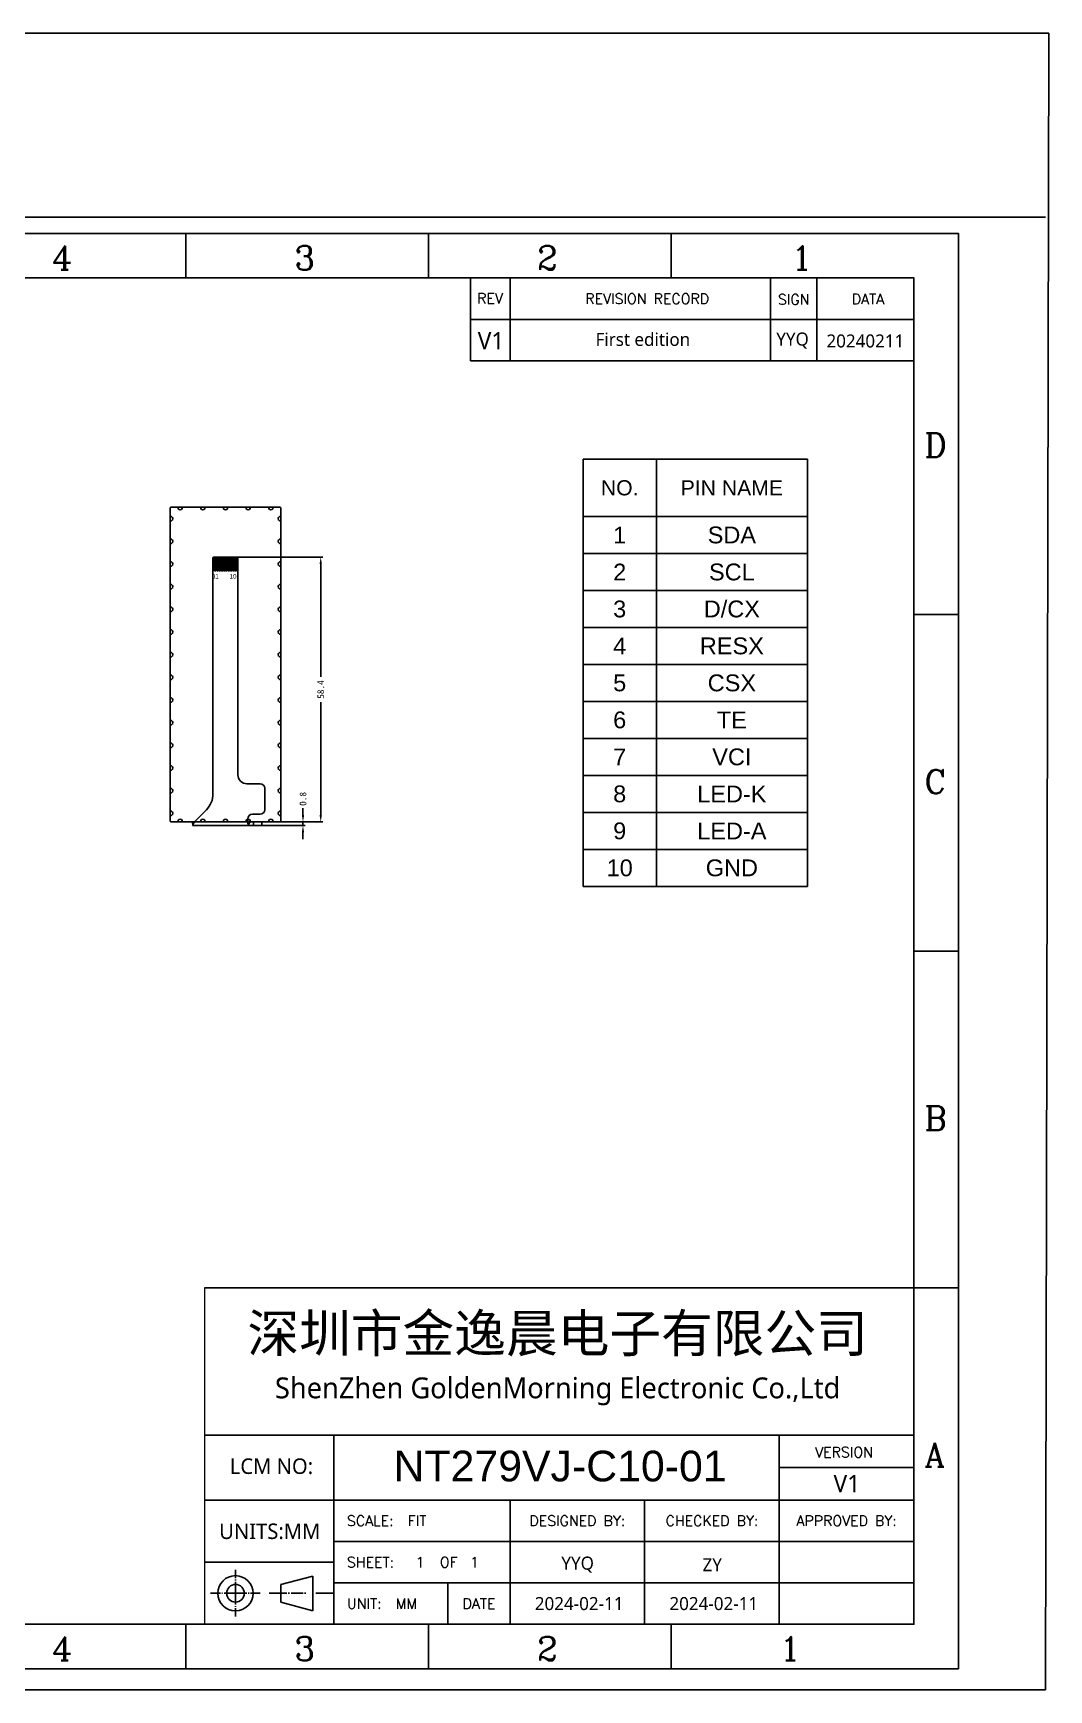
# Model space of a CAD drawing. Header units: millimetres. Extents: x 818 to 1306, y 1648 to 2013.
# Drawn here: x 1082.4 to 1306.4, y 1647.6 to 2013 of the extents above; entities that cross this region are included whole.
import ezdxf
from ezdxf.enums import TextEntityAlignment as Align

# ---------------------------------------------------------------- set-up
doc = ezdxf.new("R2010")
doc.units = ezdxf.units.MM
for name, color, linetype in [('1-标准图框', 40, 'Continuous'), ('5-PIN文字', 7, 'Continuous'), ('BL', 7, 'Continuous'), ('FPC', 30, 'Continuous')]:
    doc.layers.add(name, color=color, linetype=linetype)
doc.styles.add('PIN文字1', font='', dxfattribs={"height": 4})
doc.styles.add('ROMANC', font='romanc.shx', dxfattribs={"bigfont": 'gbcbig.shx'})
doc.styles.add('ROMANS', font='romans.shx', dxfattribs={"width": 0.8})
doc.styles.get("Standard").update_dxf_attribs({"font": 'arial.ttf'})
doc.styles.add('仿宋', font='')
doc.styles.add('宋体', font='')
doc.styles.get('PIN文字1').set_extended_font_data('Microsoft YaHei')
doc.styles.get('仿宋').set_extended_font_data('仿宋_GB2312')
doc.styles.get('宋体').set_extended_font_data('Microsoft YaHei')
doc.dimstyles.new('_A1.5-无公差2', dxfattribs={"dimtxt": 1.5, "dimasz": 1.5, "dimexe": 0.5, "dimexo": 0.1, "dimgap": 0.5, "dimtad": 0, "dimdsep": 46, "dimtxsty": '仿宋', "dimcen": 1.5, "dimclrd": 7, "dimclre": 7, "dimclrt": 7, "dimadec": 0, "dimazin": 2, "dimtp": 0.05, "dimtm": 0.05, "dimtfac": 0.6, "dimtmove": 0, "dimatfit": 3, "dimfxl": 1, "dimtolj": 1, "dimarcsym": 0})

# ---------------------------------------------------------------- blocks, each defined once
blk = doc.blocks.new('*T234')
at = {"color": 0, "linetype": 'ByBlock', "lineweight": -2, "transparency": 16777216}
for p, q in [((0, 0), (49.47, 0)), ((0, 0), (0, -94.25)), ((16.17, 0), (16.17, -94.25)), ((49.47, 0), (49.47, -94.25)), ((0, -12.66), (49.47, -12.66)), ((0, -20.82), (49.47, -20.82)), ((0, -28.98), (49.47, -28.98)), ((0, -37.14), (49.47, -37.14)), ((0, -45.29), (49.47, -45.29)), ((0, -53.45), (49.47, -53.45)), ((0, -61.61), (49.47, -61.61)), ((0, -69.77), (49.47, -69.77)), ((0, -77.93), (49.47, -77.93)), ((0, -86.09), (49.47, -86.09)), ((0, -94.25), (49.47, -94.25))]:
    blk.add_line(p, q, dxfattribs=at)
at = {"color": 0, "transparency": 16777216, "attachment_point": 5}
for s, insert, char_height, width in [('NO.', (8.08, -6.33), 3.341, 13.5395), ('PIN NAME', (32.82, -6.33), 3.341, 30.6737), ('1', (8.08, -16.74), 3.71, 13.5395), ('SDA', (32.82, -16.74), 3.713, 30.6737), ('2', (8.08, -24.9), 3.71, 13.5395), ('SCL', (32.82, -24.9), 3.713, 30.6737), ('3', (8.08, -33.06), 3.71, 13.5395), ('D/CX', (32.82, -33.06), 3.713, 30.6737), ('4', (8.08, -41.21), 3.71, 13.5395), ('RESX', (32.82, -41.21), 3.713, 30.6737), ('5', (8.08, -49.37), 3.71, 13.5395), ('CSX', (32.82, -49.37), 3.713, 30.6737), ('6', (8.08, -57.53), 3.71, 13.5395), ('TE', (32.82, -57.53), 3.713, 30.6737), ('7', (8.08, -65.69), 3.71, 13.5395), ('VCI', (32.82, -65.69), 3.713, 30.6737), ('8', (8.08, -73.85), 3.71, 13.5395), ('LED-K', (32.82, -73.85), 3.713, 30.6737), ('9', (8.08, -82.01), 3.71, 13.5395), ('LED-A', (32.82, -82.01), 3.713, 30.6737), ('10', (8.08, -90.17), 3.713, 13.5395), ('GND', (32.82, -90.17), 3.713, 30.6737)]:
    blk.add_mtext(s, dxfattribs=dict(at, insert=insert, char_height=char_height, width=width))
blk = doc.blocks.new('*U258')
at = {"linetype": 'Continuous'}
blk.add_arc((-0.2, 0), 0.5, 258.463, 101.537, dxfattribs=at)
blk = doc.blocks.new('*U259')
at = {"linetype": 'Continuous'}
blk.add_arc((-0.2, 0), 0.5, 258.463, 101.537, dxfattribs=at)
blk = doc.blocks.new('*D275')
at = {"color": 7, "lineweight": -2, "transparency": 16777216}
for p, q in [((1141.92, 1840.56), (1141.92, 1842.06)), ((1129.14, 1838.26), (1142.42, 1838.26)), ((1132.16, 1839.06), (1142.42, 1839.06)), ((1141.92, 1838.26), (1141.92, 1839.06)), ((1141.92, 1836.76), (1141.92, 1835.26))]:
    blk.add_line(p, q, dxfattribs=at)
at = {"color": 7, "transparency": 16777216}
for points in [[(1141.67, 1840.56), (1142.17, 1840.56), (1141.92, 1839.06)], [(1141.67, 1836.76), (1142.17, 1836.76), (1141.92, 1838.26)]]:
    blk.add_solid(points, dxfattribs=at)
at = {"layer": 'Defpoints', "color": 0, "transparency": 16777216}
for p in [(1129.04, 1838.26), (1132.06, 1839.06), (1141.92, 1839.06)]:
    blk.add_point(p, dxfattribs=at)
at = {"color": 7, "transparency": 16777216, "insert": (1141.92, 1844.13), "char_height": 1.5, "attachment_point": 5, "rotation": 90, "style": '仿宋'}
blk.add_mtext('\\A1;0.8', dxfattribs=at)
blk = doc.blocks.new('*D276')
at = {"color": 7, "lineweight": -2, "transparency": 16777216}
for p, q in [((1126.82, 1897.46), (1146.33, 1897.46)), ((1145.83, 1895.96), (1145.83, 1871.08)), ((1145.83, 1840.56), (1145.83, 1865.44)), ((1135.42, 1839.06), (1146.33, 1839.06))]:
    blk.add_line(p, q, dxfattribs=at)
at = {"color": 7, "transparency": 16777216}
for points in [[(1145.58, 1895.96), (1146.08, 1895.96), (1145.83, 1897.46)], [(1145.58, 1840.56), (1146.08, 1840.56), (1145.83, 1839.06)]]:
    blk.add_solid(points, dxfattribs=at)
at = {"layer": 'Defpoints', "color": 0, "transparency": 16777216}
for p in [(1126.72, 1897.46), (1145.83, 1897.46), (1135.32, 1839.06)]:
    blk.add_point(p, dxfattribs=at)
at = {"color": 7, "transparency": 16777216, "insert": (1145.83, 1868.26), "char_height": 1.5, "attachment_point": 5, "rotation": 90, "style": '仿宋'}
blk.add_mtext('\\A1;58.4', dxfattribs=at)

msp = doc.modelspace()

# ---------------------------------------------------------------- linework, layer by layer
at = {"color": 6}
for p, q in [((1112.629, 1908.289), (1112.629, 1839.259)), ((1136.809, 1908.489), (1112.829, 1908.489)), ((1137.009, 1908.289), (1137.009, 1839.259)), ((1112.829, 1839.059), (1136.809, 1839.059)), ((1117.555, 1838.259), (1129.871, 1838.259)), ((1131.021, 1838.259), (1132.841, 1838.259))]:
    msp.add_line(p, q, dxfattribs=at)
at = {"color": 0, "ltscale": 5}
msp.add_line((1130.052, 1838.705), (1130.266, 1838.92), dxfattribs=at)
at = {"color": 32}
for p, q in [((1131.021, 1839.059), (1131.021, 1838.259)), ((1132.841, 1839.059), (1132.841, 1838.259)), ((1132.841, 1839.059), (1132.841, 1838.259))]:
    msp.add_line(p, q, dxfattribs=at)
at = {"color": 6}
for centre, start, end in [((1112.829, 1908.289), 90, 180), ((1136.809, 1908.289), 0, 90), ((1112.829, 1839.259), 180, 270), ((1136.809, 1839.259), 270, 0)]:
    msp.add_arc(centre, 0.2, start, end, dxfattribs=at)
at = {"ltscale": 5}
for centre, radius, start, end in [((1120.389, 1839.645), 3, 191.26058, 203.2829), ((1129.559, 1839.627), 1, 315, 325.38869)]:
    msp.add_arc(centre, radius, start, end, dxfattribs=at)
for centre, start, end in [((1130.759, 1838.919), 180, 207.41427), ((1130.759, 1837.998), 135, 164.90496)]:
    msp.add_arc(centre, 1, start, end)
at = {"layer": '1-标准图框', "color": 7}
for p, q in [((1116.109, 1959.046), (1116.109, 1968.845)), ((1169.627, 1959.046), (1169.627, 1968.845)), ((1223.145, 1959.046), (1223.145, 1968.845)), ((1286.461, 1884.797), (1276.662, 1884.797)), ((1286.461, 1810.551), (1276.662, 1810.551)), ((1276.658, 1736.304), (1120.179, 1736.307)), ((1276.658, 1736.304), (1286.457, 1736.304)), ((1120.179, 1703.8), (1120.179, 1703.8)), ((1276.662, 1703.8), (1120.179, 1703.8)), ((1116.109, 1652.261), (1116.109, 1662.06)), ((1169.627, 1652.261), (1169.627, 1662.06)), ((1223.145, 1652.261), (1223.145, 1662.06))]:
    msp.add_line(p, q, dxfattribs=at)
at = {"layer": '1-标准图框', "color": 7, "lineweight": -3}
for p, q in [((1187.583, 1959.046), (1187.583, 1940.773)), ((1276.662, 1949.91), (1178.841, 1949.91)), ((1276.662, 1940.773), (1178.841, 1940.773)), ((1276.662, 1940.773), (1178.841, 1940.773)), ((1148.754, 1662.06), (1148.754, 1689.469)), ((1187.583, 1689.469), (1187.583, 1662.06)), ((1217.276, 1689.469), (1217.276, 1662.06)), ((1276.662, 1680.333), (1148.754, 1680.333)), ((1148.754, 1675.765), (1120.179, 1675.765)), ((1127.026, 1672.216), (1127.026, 1674.058)), ((1127.026, 1671.743), (1127.026, 1671.925)), ((1127.026, 1668.912), (1127.026, 1671.414)), ((1137.056, 1670.851), (1144.078, 1672.683)), ((1137.056, 1670.851), (1137.056, 1666.974)), ((1144.078, 1672.683), (1144.078, 1665.033)), ((1276.662, 1671.197), (1148.754, 1671.197)), ((1173.879, 1662.06), (1173.879, 1671.197)), ((1123.723, 1668.912), (1121.545, 1668.912)), ((1124.196, 1668.912), (1124.014, 1668.912)), ((1127.026, 1668.912), (1124.524, 1668.912)), ((1127.026, 1668.912), (1129.528, 1668.912)), ((1127.026, 1668.912), (1127.026, 1666.411)), ((1129.856, 1668.912), (1130.039, 1668.912)), ((1130.33, 1668.912), (1132.508, 1668.912)), ((1134.486, 1668.912), (1138.337, 1668.912)), ((1137.056, 1666.974), (1144.078, 1665.033)), ((1138.66, 1668.912), (1138.974, 1668.912)), ((1139.322, 1668.912), (1141.971, 1668.912)), ((1142.284, 1668.912), (1142.528, 1668.912)), ((1144.72, 1668.912), (1148.638, 1668.912)), ((1127.026, 1666.082), (1127.026, 1665.9)), ((1127.026, 1665.609), (1127.026, 1663.798))]:
    msp.add_line(p, q, dxfattribs=at)
at = {"layer": '1-标准图框', "color": 7, "lineweight": 0, "ltscale": 5}
msp.add_line((1120.179, 1736.307), (1120.179, 1662.06), dxfattribs=at)
at = {"layer": '1-标准图框', "color": 7}
for points in [[(838.721, 1968.845), (1286.461, 1968.845), (1286.461, 1652.261), (838.721, 1652.261)], [(848.52, 1959.046), (1276.662, 1959.046), (1276.662, 1662.06), (848.52, 1662.06)]]:
    msp.add_lwpolyline(points, close=True, dxfattribs=at)
at = {"layer": '1-标准图框', "color": 7, "lineweight": -3}
for radius in [3.88, 1.938]:
    msp.add_circle((1127.026, 1668.912), radius, dxfattribs=at)
at = {"layer": '5-PIN文字'}
for p, q in [((1306.426, 2013.041), (819.946, 2013.041)), ((1306.426, 2013.041), (1305.653, 1647.601)), ((818.399, 1972.437), (1305.653, 1972.437)), ((1178.841, 1949.91), (1178.841, 1959.046)), ((1178.841, 1959.046), (1178.841, 1940.773)), ((1233.503, 1959.046), (1276.662, 1959.046)), ((1245.021, 1959.046), (1245.021, 1940.773)), ((1276.662, 1959.046), (1246.969, 1959.046)), ((1276.662, 1959.046), (1276.662, 1826.42)), ((1178.841, 1940.773), (1178.841, 1949.91)), ((1148.754, 1689.469), (1148.754, 1703.8)), ((1246.969, 1689.469), (1246.969, 1703.8)), ((1246.969, 1696.635), (1276.662, 1696.635)), ((1276.662, 1689.469), (1246.969, 1689.469)), ((1305.653, 1647.601), (818.399, 1647.601)), ((818.399, 1647.601), (1305.653, 1647.601))]:
    msp.add_line(p, q, dxfattribs=at)
at = {"layer": '5-PIN文字', "color": 7}
for p, q in [((1276.662, 1959.046), (1120.179, 1959.046)), ((1276.662, 1946.571), (1276.662, 1788.804)), ((1276.662, 1689.469), (1120.179, 1689.469))]:
    msp.add_line(p, q, dxfattribs=at)
at = {"layer": '5-PIN文字', "color": 7, "lineweight": -3}
for p, q in [((1255.219, 1959.046), (1255.219, 1940.773)), ((1246.969, 1689.469), (1246.969, 1662.06))]:
    msp.add_line(p, q, dxfattribs=at)
at = {"layer": 'FPC', "color": 30, "lineweight": -3}
for p, q in [((1122.069, 1845.267), (1122.069, 1897.262)), ((1127.369, 1897.462), (1122.269, 1897.462)), ((1127.369, 1897.462), (1122.269, 1897.462)), ((1127.369, 1897.462), (1122.269, 1897.462)), ((1127.369, 1897.462), (1122.269, 1897.462)), ((1127.569, 1849.463), (1127.569, 1897.262)), ((1122.069, 1849.463), (1122.069, 1892.371)), ((1129.569, 1847.463), (1132.475, 1847.463)), ((1133.475, 1841.739), (1133.475, 1846.463)), ((1120.604, 1841.731), (1118.267, 1839.394)), ((1129.759, 1838.919), (1129.759, 1839.739)), ((1130.759, 1840.739), (1132.475, 1840.739))]:
    msp.add_line(p, q, dxfattribs=at)
for points in [[(1122.719, 1894.462), (1122.419, 1894.462), (1122.419, 1897.462), (1122.719, 1897.462)], [(1123.219, 1894.462), (1122.919, 1894.462), (1122.919, 1897.462), (1123.219, 1897.462)], [(1123.719, 1894.462), (1123.419, 1894.462), (1123.419, 1897.462), (1123.719, 1897.462)], [(1124.219, 1894.462), (1123.919, 1894.462), (1123.919, 1897.462), (1124.219, 1897.462)], [(1124.719, 1894.462), (1124.419, 1894.462), (1124.419, 1897.462), (1124.719, 1897.462)], [(1125.219, 1894.462), (1124.919, 1894.462), (1124.919, 1897.462), (1125.219, 1897.462)], [(1125.719, 1894.462), (1125.419, 1894.462), (1125.419, 1897.462), (1125.719, 1897.462)], [(1126.219, 1894.462), (1125.919, 1894.462), (1125.919, 1897.462), (1126.219, 1897.462)], [(1126.719, 1894.462), (1126.419, 1894.462), (1126.419, 1897.462), (1126.719, 1897.462)], [(1127.219, 1894.462), (1126.919, 1894.462), (1126.919, 1897.462), (1127.219, 1897.462)]]:
    msp.add_lwpolyline(points, close=True, dxfattribs=at)
for centre, radius, start, end in [((1122.269, 1897.262), 0.2, 90, 180), ((1122.269, 1897.262), 0.2, 90, 180), ((1127.369, 1897.262), 0.2, 360, 90), ((1127.369, 1897.262), 0.2, 360, 90), ((1129.569, 1849.463), 2, 180, 270), ((1132.475, 1846.463), 1, 0, 90), ((1117.069, 1845.267), 5, 315, 0), ((1120.389, 1837.273), 3, 135, 160.81589), ((1130.759, 1839.739), 1, 90, 180), ((1132.475, 1841.739), 1, 270, 0)]:
    msp.add_arc(centre, radius, start, end, dxfattribs=at)

# ---------------------------------------------------------------- block references
msp.add_blockref('*T234', (1203.689, 1919.064))
at = {"color": 0, "linetype": 'ByBlock', "lineweight": -2}
for p in [(1112.929, 1905.953), (1112.929, 1900.953), (1112.929, 1895.953), (1112.929, 1890.953), (1112.929, 1885.953), (1112.929, 1880.953), (1112.929, 1875.953), (1112.929, 1870.953), (1112.929, 1865.953), (1112.929, 1860.953), (1112.929, 1855.953), (1112.929, 1850.953), (1112.929, 1845.953), (1112.929, 1840.953)]:
    msp.add_blockref('*U258', p, dxfattribs=at)
at = {"color": 0, "linetype": 'ByBlock', "lineweight": -2, "xscale": -1}
for p in [(1136.709, 1905.953), (1136.709, 1900.953), (1136.709, 1895.953), (1136.709, 1890.953), (1136.709, 1885.953), (1136.709, 1880.953), (1136.709, 1875.953), (1136.709, 1870.953), (1136.709, 1865.953), (1136.709, 1860.953), (1136.709, 1855.953), (1136.709, 1850.953), (1136.709, 1845.953), (1136.709, 1840.953)]:
    msp.add_blockref('*U258', p, dxfattribs=at)
at = {"layer": 'BL', "color": 0, "linetype": 'ByBlock', "lineweight": -2, "extrusion": (0, 0, -1), "zscale": -1, "rotation": 270}
for p in [(-1114.819, 1908.189), (-1119.819, 1908.189), (-1124.819, 1908.189), (-1129.819, 1908.189), (-1134.819, 1908.189)]:
    msp.add_blockref('*U259', p, dxfattribs=at)
at = {"layer": 'BL', "color": 0, "linetype": 'ByBlock', "lineweight": -2, "extrusion": (0, 0, -1), "xscale": -1, "zscale": -1, "rotation": 270}
for p in [(-1114.819, 1839.359), (-1119.819, 1839.359), (-1124.819, 1839.359), (-1129.819, 1839.359), (-1134.819, 1839.359)]:
    msp.add_blockref('*U259', p, dxfattribs=at)

# ---------------------------------------------------------------- texts
at = {"char_height": 1, "width": 1.67372, "attachment_point": 9}
for s, insert in [('01', (1123.344, 1892.704)), ('10', (1127.257, 1892.704))]:
    msp.add_mtext(s, dxfattribs=dict(at, insert=insert))
at = {"layer": '1-标准图框', "color": 7, "style": 'ROMANC'}
for s, p in [('4', (1086.537, 1960.835)), ('3', (1140.054, 1960.835)), ('2', (1193.572, 1960.835)), ('1', (1249.654, 1960.835)), ('D', (1278.995, 1919.544)), ('C', (1278.995, 1845.298)), ('B', (1278.995, 1771.051)), ('A', (1278.995, 1696.807)), ('4', (1086.537, 1654.05)), ('3', (1140.054, 1654.05)), ('2', (1193.572, 1654.05)), ('1', (1247.09, 1654.05))]:
    msp.add_text(s, height=5.276, dxfattribs=at).set_placement(p)
at = {"layer": '1-标准图框', "color": 7, "lineweight": -3, "style": 'ROMANS'}
for s, height, p in [('REV', 2.2841, (1183.167, 1954.529)), ('REVISION RECORD', 2.28408, (1217.835, 1954.461)), ('SIGN', 2.2841, (1250.145, 1954.316)), ('DATA', 2.2841, (1266.53, 1954.395)), ('DESIGNED BY:', 2.28408, (1202.43, 1684.901)), ('CHECKED BY:', 2.28408, (1232.123, 1684.901)), ('APPROVED BY:', 2.28408, (1261.816, 1684.901)), ('OF', 2.2841, (1174.07, 1675.765)), ('DATE', 2.2841, (1180.731, 1666.628))]:
    msp.add_text(s, height=height, dxfattribs=at).set_placement(p, align=Align.MIDDLE_CENTER)
for s, height, p in [('VERSION', 2.2841, (1254.895, 1700.026)), ('SCALE:  FIT', 2.28408, (1151.618, 1684.901)), ('SHEET:', 2.2841, (1151.618, 1675.765)), ('UNIT:  MM', 2.2841, (1151.618, 1666.628))]:
    msp.add_text(s, height=height, dxfattribs=at).set_placement(p, align=Align.MIDDLE_LEFT)
at = {"layer": '1-标准图框', "color": 7}
for s, insert, char_height, width, attachment_point, style in [('V1', (1180.46, 1947.11), 3.8378, 16.3815, 1, 'PIN文字1'), ('\\pt184.7;深圳市金逸晨电子有限公司\\P{\\H0.5508x;ShenZhen GoldenMorning Electronic Co.,Ltd}', (1198.084, 1720.407), 8.36069, 152.28396, 5, '宋体'), ('LCM NO:', (1125.764, 1698.641), 3.4162, 26.34113, 1, '宋体'), ('V1', (1258.938, 1695.015), 3.8378, 16.3815, 1, 'PIN文字1'), ('UNITS:MM', (1123.432, 1684.295), 3.4162, 26.34113, 1, '宋体')]:
    msp.add_mtext(s, dxfattribs=dict(at, insert=insert, char_height=char_height, width=width, attachment_point=attachment_point, style=style))
at = {"layer": '1-标准图框', "color": 4, "attachment_point": 5, "style": 'PIN文字1'}
for s, insert, char_height, width in [('{\\C7;First edition}', (1216.88, 1945.466), 2.87833, 27.48185), ('{\\C7;YYQ}', (1249.894, 1945.216), 2.8783, 4.9916), ('{\\C7;20240211}', (1265.953, 1945.121), 2.87833, 27.48185), ('{\\C7;YYQ}', (1202.497, 1675.208), 2.8783, 27.48185), ('{\\C7;ZY}', (1232.19, 1675.208), 2.8783, 27.48185), ('{\\C7;2024-02-11}', (1202.832, 1666.618), 2.87833, 27.48185), ('{\\C7;2024-02-11}', (1232.525, 1666.618), 2.87833, 27.48185)]:
    msp.add_mtext(s, dxfattribs=dict(at, insert=insert, char_height=char_height, width=width))
at = {"layer": '1-标准图框', "color": 4, "insert": (1198.621, 1696.922), "char_height": 8.38034, "width": 148.68208, "attachment_point": 5, "line_spacing_factor": 0.7, "style": 'PIN文字1'}
msp.add_mtext('{\\fArial|b0|i0|c0|p34;\\H0.80664x;\\C7;NT279VJ-C10-01}', dxfattribs=at)
at = {"layer": '1-标准图框', "color": 7, "lineweight": -3, "style": 'ROMANS'}
for p in [(1167.716, 1675.765), (1179.738, 1675.765)]:
    msp.add_attdef('1', text='1', height=2.284, dxfattribs=at).set_placement(p, align=Align.MIDDLE)

# ---------------------------------------------------------------- dimensions: what is measured, and where the dimension line sits
for base, p1, p2, picture, middle in [((1145.834, 1897.462), (1135.318, 1839.059), (1126.719, 1897.462), '*D276', (1145.834, 1868.261)), ((1141.92, 1839.059), (1129.04, 1838.259), (1132.065, 1839.059), '*D275', (1141.92, 1844.13))]:
    dim = msp.add_linear_dim(base=base, p1=p1, p2=p2, angle=90, dimstyle='_A1.5-无公差2')
    dim.commit()
    dim.dimension.update_dxf_attribs({"geometry": picture, "text_midpoint": middle})

doc.saveas('drawing.dxf')
